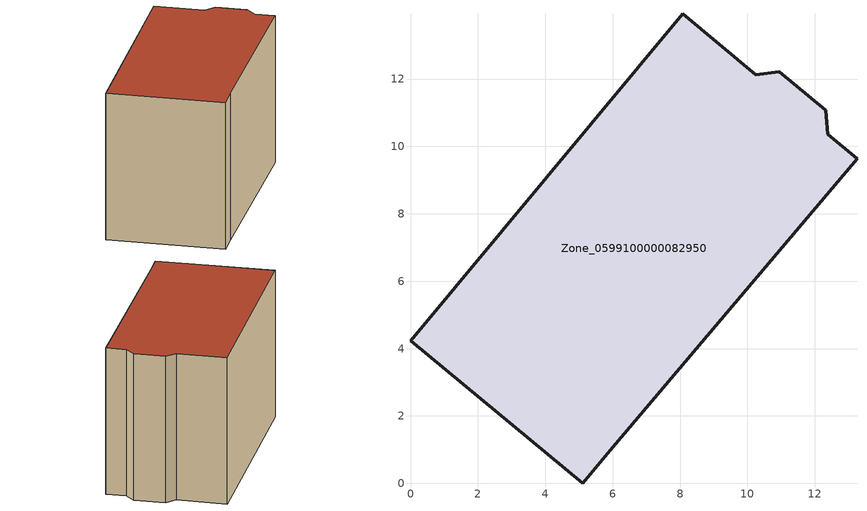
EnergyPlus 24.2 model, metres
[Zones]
Zone_0599100000082950
 floor ground (C_G): 5.92,0.98 5.11,0 0,4.23 8.08,13.94 10.25,12.13 10.94,12.22 12.32,11.07 12.38,10.36 13.25,9.63 z0
 wall outside (C_F): 8.08,13.94 0,4.23 5.11,0 5.92,0.98 13.25,9.63 12.38,10.36 12.32,11.07 10.94,12.22 10.25,12.13 8.08,13.94 z0:8.58
 roof outside (C_R): 10.25,12.13 8.08,13.94 0,4.23 5.11,0 5.92,0.98 13.25,9.63 12.38,10.36 12.32,11.07 10.94,12.22 z8.58
[BUILDING]
Pand.0599100000082950: North Axis=0; Terrain=City; Loads Convergence Tolerance Value=0.04; Temperature Convergence Tolerance Value=0.4; Solar Distribution=FullExterior; Maximum Number of Warmup Days=25; Minimum Number of Warmup Days=1
[Site:Location]
Rotterdam.The.Hague.AP_ZH_NLD Design_Conditions: Latitude=51.96; Longitude=4.45; Time Zone=1; Elevation=-4.5
[SITE:GROUNDTEMPERATURE:BUILDINGSURFACE]
18, 18, 18, 18, 18, 18, 18, 18, 18, 18, 18, 18
[MATERIAL] Thermal Absorptance=0.9; Solar Absorptance=0.7; Visible Absorptance=0.7
Name | Roughness | Thickness | Conductivity | Density | Specific Heat
G.TI.1946 | MediumSmooth | 0.15 | 1 | 540 | 1210
F.TI.1946 | Rough | 0.3 | 0.857143 | 1920 | 840
R.TI.1946 | MediumRough | 0.2 | 0.1 | 1500 | 1000
[CONSTRUCTION]
C_G: G.TI.1946
C_F: F.TI.1946
C_R: R.TI.1946
[ZONE]
Zone_0599100000082950: Type=1; Multiplier=1; Ceiling Height=Autocalculate; Volume=Autocalculate; Floor Area=autocalculate; Part of Total Floor Area=Yes
[ZONEINFILTRATION:DESIGNFLOWRATE]
Infil_Zone_0599100000082950: Zone or ZoneList or Space or SpaceList=Zone_0599100000082950; Schedule=AlwaysOn; Design Flow Rate Calculation Method=Flow/Area; Flow Rate per Floor Area=0.003; Constant Term Coefficient=1; Temperature Term Coefficient=0; Velocity Term Coefficient=0; Velocity Squared Term Coefficient=0
[HVACTEMPLATE:ZONE:IDEALLOADSAIRSYSTEM]
Zone_0599100000082950: Maximum Heating Supply Air Temperature=50; Minimum Cooling Supply Air Temperature=13; Maximum Heating Supply Air Humidity Ratio=0.0156; Minimum Cooling Supply Air Humidity Ratio=0.0077; Heating Limit=NoLimit; Cooling Limit=NoLimit; Dehumidification Control Type=ConstantSensibleHeatRatio; Cooling Sensible Heat Ratio=0.7; Dehumidification Setpoint=60; Humidification Control Type=None; Humidification Setpoint=30; Outdoor Air Method=None; Outdoor Air Flow Rate per Person=0.00944; Outdoor Air Flow Rate per Zone Floor Area=0; Outdoor Air Flow Rate per Zone=0; Demand Controlled Ventilation Type=None; Outdoor Air Economizer Type=NoEconomizer; Heat Recovery Type=None; Sensible Heat Recovery Effectiveness=0.7; Latent Heat Recovery Effectiveness=0.65
[ZONECONTROL:THERMOSTAT]
ThermostatControl_Zone_0599100000082950: Zone or ZoneList=Zone_0599100000082950; Control Type Schedule=DualSetpointControlType; Control 1=Thermostat_Zone_0599100000082950; Temperature Difference Between Cutout And Setpoint=0
[THERMOSTATSETPOINT:DUALSETPOINT]
Thermostat_Zone_0599100000082950: Heating Setpoint Temperature Schedule=HeatingSetpoint_Zone_0599100000082950; Cooling Setpoint Temperature Schedule=CoolingSetpoint_Zone_0599100000082950
[SCHEDULE:COMPACT]
HeatingSetpoint_Zone_0599100000082950: Through: 12/31, For: AllDays, Until: 24:00, 21
CoolingSetpoint_Zone_0599100000082950: Through: 12/31, For: AllDays, Until: 24:00, 24
DualSetpointControlType: Through: 12/31, For: AllDays, Until: 24:00, 4
AlwaysOn: Through: 12/31, For: AllDays, Until: 24:00, 1
